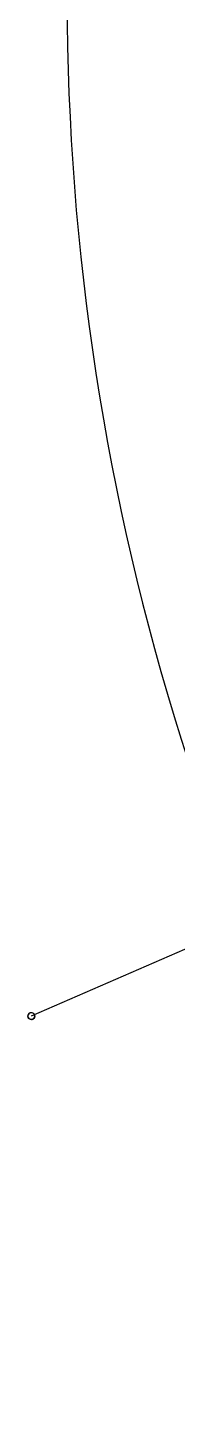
# Model space of a CAD drawing. Extents: x 19 to 316, y 21 to 530.
# Drawn here: x 146.39 to 148.38, y 367 to 385.61 of the extents above; entities that cross this region are included whole.
import ezdxf

# ---------------------------------------------------------------- set-up
doc = ezdxf.new("R2010")
doc.units = 0
doc.header["$MEASUREMENT"] = 0
doc.layers.get('0').update_dxf_attribs({"linetype": 'CONTINUOUS'})
doc.layers.add('FURN', color=138, linetype='CONTINUOUS')
doc.layers.add('FURNTIURE', color=7, linetype='CONTINUOUS')

# ---------------------------------------------------------------- blocks, each defined once
blk = doc.blocks.new("50'X96'-G58")
at = {"layer": 'FURNTIURE', "color": 7, "linetype": 'CONTINUOUS'}
blk.add_line((1357.85, 884.015), (1365.33, 866.699), dxfattribs=at)
blk.add_lwpolyline([(1365.258, 866.7, 1), (1365.401, 866.7, 1)], format="xyb", close=True, dxfattribs=at)
blk.add_lwpolyline([(1365.258, 866.7, 1), (1365.401, 866.7, 1)], format="xyb", close=True, dxfattribs=at)
blk.add_lwpolyline([(1365.258, 866.7, 1), (1365.401, 866.7, 1)], format="xyb", close=True, dxfattribs=at)
blk.add_circle((1365.329, 866.7), 0.0718, dxfattribs=at)
blk = doc.blocks.new("50'X96'-G57")
blk.add_blockref("50'X96'-G58", (0, 0))
blk = doc.blocks.new('A$C2B627B83')
at = {"layer": 'FURNTIURE', "color": 7, "linetype": 'CONTINUOUS'}
blk.add_arc((-17.913, 28.568), 38.971, 324.808, 35.3368, dxfattribs=at)
at = {"xscale": 0.7499999999999897, "yscale": 0.7499999999999897, "zscale": 0.7499999999999897, "rotation": 90.0724086965355}
blk.add_blockref("50'X96'-G57", (672.942, -978.51), dxfattribs=at)

msp = doc.modelspace()

# ---------------------------------------------------------------- block references
at = {"layer": 'FURN', "ltscale": 15, "xscale": 0.84375, "yscale": 0.84375, "zscale": 0.84375, "rotation": 180}
msp.add_blockref('A$C2B627B83', (164.679, 410.127), dxfattribs=at)

doc.saveas('drawing.dxf')
